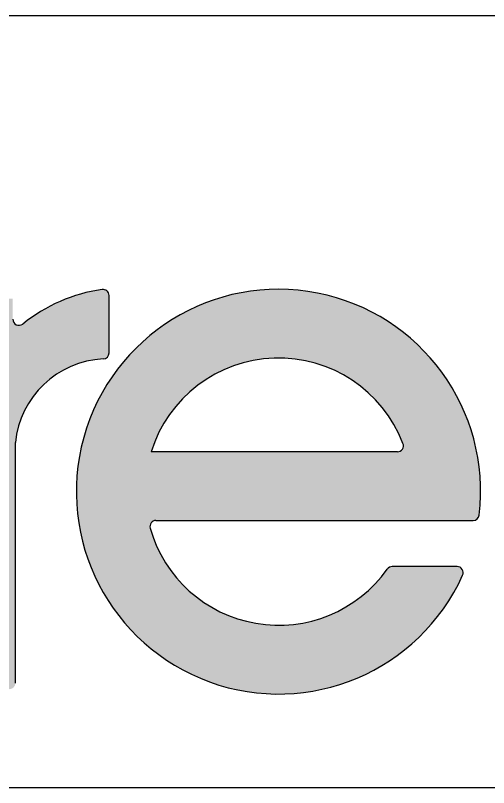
# Model space of a CAD drawing. Header units: inches. Extents: x 0.1 to 33.9, y 0.1 to 21.9.
# Drawn here: x 29.6334 to 29.9007, y 2.0806 to 2.5164 of the extents above; entities that cross this region are included whole.
import ezdxf

# ---------------------------------------------------------------- set-up
doc = ezdxf.new("R2010")
doc.units = ezdxf.units.IN
doc.header["$MEASUREMENT"] = 0
doc.layers.add('AM_VIS', color=179, linetype='Continuous', lineweight=35)
doc.layers.add('FORMAT', color=7, linetype='Continuous')
doc.layers.add('SLD-0', color=179, linetype='Continuous')

msp = doc.modelspace()

# ---------------------------------------------------------------- hatches: boundary and pattern name
at = {"linetype": 'Continuous'}
h = msp.add_hatch(color=179, dxfattribs=at)
edge = h.paths.add_edge_path(flags=0)
edge.add_arc((29.6828363562064, 2.325967021074411), 0.0034251968503954, 272.7543407977246, 360.0000000000008)
edge.add_line((29.6862615530568, 2.325967021074411), (29.6862615530568, 2.358350606873877))
edge.add_arc((29.6828363562064, 2.358350606873876), 0.0034251968503952, 1.48572e-11, 98.09988033884439)
edge.add_arc((29.69535664418406, 2.270377161140732), 0.0922851133775105, 98.09988033882945, 128.8459191946628)
edge.add_arc((29.63532443823708, 2.34491975120213), 0.0034251968503929, 180, 308.84591919466595, ccw=False)
edge.add_line((29.63189924138669, 2.34491975120213), (29.63189924138669, 2.35650438113208))
edge.add_line((29.63189924138669, 2.35650438113208), (29.59684312562695, 2.35650438113208))
edge.add_arc((29.59684312562695, 2.353079184281686), 0.0034251968503952, 90, 180.0000000000082)
edge.add_line((29.59341792877655, 2.353079184281685), (29.59341792877655, 2.139557881970293))
edge.add_arc((29.59684312562695, 2.139557881970293), 0.0034251968503949, 180, 270.0000000000008)
edge.add_line((29.59684312562695, 2.136132685119899), (29.62995336184742, 2.136132685119899))
edge.add_arc((29.62995336184742, 2.139557881970293), 0.0034251968503949, 270.0000000000008, 360.0000000000008)
edge.add_line((29.63337855869781, 2.139557881970293), (29.63337855869781, 2.275292545657503))
edge.add_arc((29.68551828942059, 2.270220445848884), 0.0523858541622908, 92.75434079769212, 174.4438074686491, ccw=False)
at = {"layer": 'AM_VIS'}
h = msp.add_hatch(color=256, dxfattribs=at)
edge = h.paths.add_edge_path(flags=0)
edge.add_arc((29.89209733893775, 2.234787424941214), 0.0034251968503954, 270.0000000000008, 353.3385492886372)
edge.add_arc((29.78204313465793, 2.247640760940119), 0.1142274356633649, 353.3385492886088, 695.6324183235637)
edge.add_arc((29.88297480557361, 2.201924965725159), 0.0034251968503927, 335.6324183235283, 450.0000000000008)
edge.add_line((29.88297480557361, 2.205350162575553), (29.84626792599552, 2.205350162575553))
edge.add_arc((29.84626792599552, 2.201924965725159), 0.0034251968503946, 90, 144.5563902822627)
edge.add_arc((29.78204313465793, 2.247640760940119), 0.0754085380255682, 195.8861210753271, 324.55639028221276, ccw=False)
edge.add_arc((29.712809006927, 2.227937031240426), 0.0034251968503946, 90.0000000000586, 195.8861210753427, ccw=False)
edge.add_line((29.712809006927, 2.23136222809082), (29.89209733893775, 2.23136222809082))
edge = h.paths.add_edge_path(flags=0)
edge.add_arc((29.78204313465793, 2.247640760940119), 0.0754085380255701, 21.144190536696726, 162.6078540808885, ccw=False)
edge.add_arc((29.8491802407582, 2.273606322579009), 0.0034251968503942, -90.0000000000008, 21.144190536677684, ccw=False)
edge.add_line((29.8491802407582, 2.270181125728616), (29.71008217605984, 2.270181125728616))

# ---------------------------------------------------------------- linework, layer by layer
at = {"layer": 'FORMAT'}
for p, q in [((23.9909002556, 2.516427909), (33.5, 2.516427909)), ((29.25, 2.080609202), (33.5, 2.080609202))]:
    msp.add_line(p, q, dxfattribs=at)
at = {"layer": 'SLD-0'}
for p, q in [((29.6862615531, 2.3259670211), (29.6862615531, 2.3583506069)), ((29.6333785587, 2.139557882), (29.6333785587, 2.2752925457)), ((29.8491802408, 2.2701811257), (29.7100821761, 2.2701811257)), ((29.7128090069, 2.2313622281), (29.8920973389, 2.2313622281)), ((29.8829748056, 2.2053501626), (29.846267926, 2.2053501626))]:
    msp.add_line(p, q, dxfattribs=at)
for centre, radius, start, end in [((29.6953566442, 2.2703771611), 0.0922851133775123, 98.0998803388, 128.8459191947), ((29.7820431347, 2.2476407609), 0.1142274356633666, 353.3385492886, 335.6324183236), ((29.6828363562, 2.3583506069), 0.0034251968503948, 0, 98.0998803388), ((29.6353244382, 2.3449197512), 0.003425196850394, 180, 308.8459191947), ((29.6828363562, 2.3259670211), 0.0034251968503944, 272.7543407977, 0), ((29.7820431347, 2.2476407609), 0.0754085380255716, 21.1441905367, 162.6078540809), ((29.6855182894, 2.2702204458), 0.0523858541622926, 92.7543407977, 174.4438074686), ((29.8491802408, 2.2736063226), 0.0034251968503953, 270, 21.1441905367), ((29.8920973389, 2.2347874249), 0.0034251968503995, 270, 353.3385492886), ((29.7128090069, 2.2279370312), 0.0034251968503947, 90.0000000001, 195.8861210753), ((29.7820431347, 2.2476407609), 0.0754085380255677, 195.8861210753, 324.5563902822), ((29.846267926, 2.2019249657), 0.0034251968503954, 90, 144.5563902823), ((29.8829748056, 2.2019249657), 0.0034251968503938, 335.6324183235, 90)]:
    msp.add_arc(centre, radius, start, end, dxfattribs=at)

doc.saveas('drawing.dxf')
